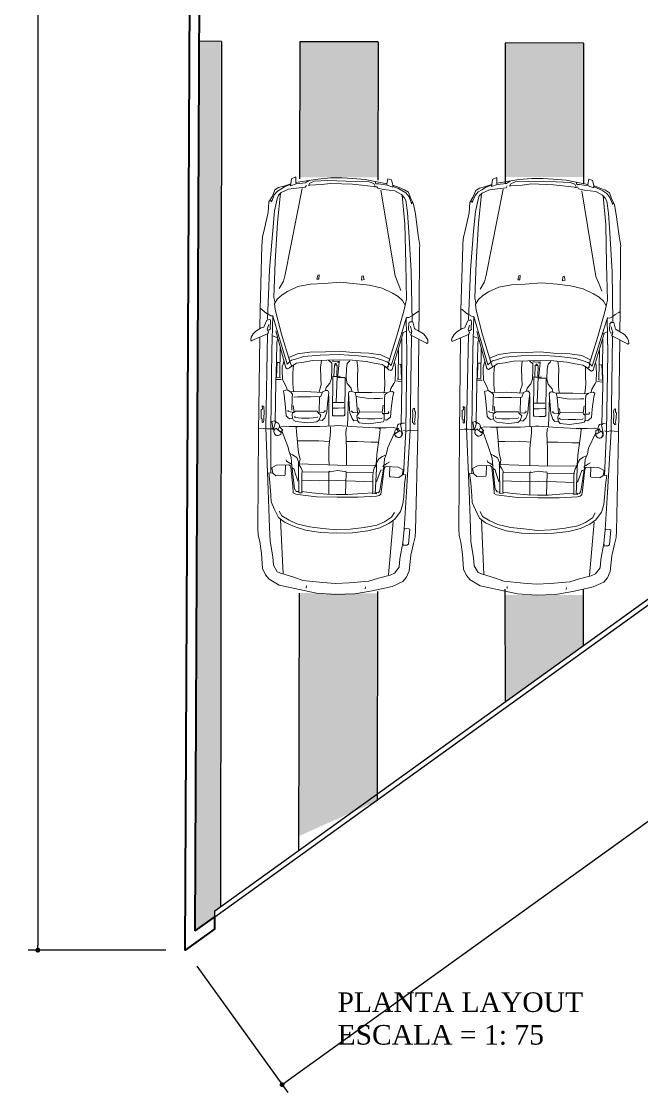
# Model space of a CAD drawing. Header units: millimetres. Extents: x 103208 to 171806, y -164 to 10038.
# Drawn here: x 116703 to 117336, y 4869 to 5963 of the extents above; entities that cross this region are included whole.
import ezdxf

# ---------------------------------------------------------------- set-up
doc = ezdxf.new("R2010")
doc.units = ezdxf.units.MM
doc.layers.add('ACESSORIOS', color=2, linetype='Continuous')
doc.layers.add('Texto', color=2, linetype='Continuous')
for name, color, linetype, lineweight in [('MEDIDAS', 7, 'Continuous', 0), ('Parede Corte', 4, 'Continuous', 40), ('Vaga', 184, 'Continuous', 13)]:
    doc.layers.add(name, color=color, linetype=linetype, lineweight=lineweight)
doc.styles.add('Valéria', font='romantic.ttf', dxfattribs={"height": 10})
doc.dimstyles.new('Cota - 50', dxfattribs={"dimtxt": 10, "dimasz": 5, "dimexe": 10, "dimexo": 20, "dimgap": 5, "dimtad": 1, "dimtxsty": 'Valéria', "dimblk": 'DOT', "dimcen": 0, "dimclrd": 12, "dimclre": 12, "dimclrt": 2, "dimazin": 2, "dimtfac": 1, "dimtix": 1, "dimtmove": 0, "dimatfit": 3, "dimldrblk": 'DOT', "dimfxl": 1, "dimarcsym": 0})

# ---------------------------------------------------------------- blocks, each defined once
blk = doc.blocks.new('Audi A4 Cab dessus')
at = {"color": 0, "linetype": 'Continuous', "flags": 128}
for points in [[(0.841, -0.23), (0.842, 0.771), (0.838, 1.78), (0.834, 1.852), (0.816, 1.92), (0.797, 2.047), (0.784, 2.205), (0.752, 2.269), (0.711, 2.317), (0.607, 2.377), (0.39, 2.422), (0.213, 2.456), (0.012, 2.468), (-0.19, 2.459), (-0.372, 2.425), (-0.585, 2.376), (-0.696, 2.325), (-0.735, 2.278), (-0.761, 2.212), (-0.776, 2.047), (-0.802, 1.924), (-0.82, 1.853), (-0.824, 1.786), (-0.834, 0.774), (-0.835, -0.226)], [(-0.302, 2.385), (-0.301, 2.407)], [(0.32, 2.382), (0.322, 2.404)], [(0.758, -0.267), (0.767, 0.722), (0.732, 1.379), (0.716, 1.77), (0.708, 1.914), (0.678, 2.081), (0.67, 2.167), (0.629, 2.237), (0.581, 2.253), (0.454, 2.293), (0.357, 2.326), (0.148, 2.343), (0.014, 2.352), (-0.13, 2.343), (-0.338, 2.324), (-0.438, 2.291), (-0.561, 2.258), (-0.607, 2.238), (-0.656, 2.174), (-0.662, 2.085), (-0.69, 1.917)], [(-0.588, 1.695), (-0.545, 2.256)], [(0.599, 1.687), (0.567, 2.258)], [(-0.678, 1.199), (-0.713, 1.201), (-0.702, 1.299), (-0.694, 1.433), (-0.685, 1.508), (-0.662, 1.588), (-0.603, 1.669), (-0.542, 1.714), (-0.445, 1.762), (-0.322, 1.795), (-0.159, 1.816), (0.007, 1.823), (0.177, 1.817), (0.337, 1.794), (0.456, 1.759), (0.556, 1.713), (0.62, 1.664), (0.664, 1.58), (0.7, 1.502), (0.704, 1.43), (0.718, 1.295), (0.73, 1.195), (0.685, 1.198), (0.699, 1.143), (0.648, 1.115), (0.518, 1.11), (0.501, 1.12), (0.497, 1.134), (0.474, 1.332), (0.469, 1.404), (0.443, 1.419), (0.421, 1.421), (0.225, 1.442), (0.006, 1.443), (-0.214, 1.443), (-0.407, 1.428), (-0.435, 1.421), (-0.453, 1.409), (-0.463, 1.333), (-0.484, 1.137), (-0.494, 1.12), (-0.508, 1.116), (-0.633, 1.12), (-0.685, 1.15), (-0.677, 1.203), (-0.64, 1.228), (-0.55, 1.222), (-0.542, 1.217), (-0.544, 1.114)], [(-0.704, 1.774), (-0.724, 1.381), (-0.756, 0.729), (-0.756, -0.266), (-0.747, -0.271), (-0.758, -0.288), (-0.759, -0.311), (-0.755, -0.324), (-0.744, -0.365)], [(0.616, 1.597), (0.588, 1.648), (0.51, 1.693), (0.427, 1.73), (0.295, 1.76), (0.152, 1.774), (0.01, 1.787), (-0.134, 1.778), (-0.283, 1.761), (-0.415, 1.733), (-0.494, 1.698), (-0.568, 1.649), (-0.598, 1.597)], [(-0.369, 1.394), (-0.364, 1.403), (-0.409, 1.406), (-0.405, 1.392), (-0.428, 1.394), (-0.438, 1.376), (-0.443, 1.368), (-0.48, 1.124), (-0.486, 1.034), (-0.508, 0.977), (-0.52, 0.916), (-0.589, 0.759)], [(-0.497, 0.995), (-0.465, 1.011), (-0.428, 1.035), (-0.403, 1.078), (-0.403, 1.137), (-0.395, 1.405)], [(0.379, 1.388), (0.272, 1.403), (0.116, 1.413), (0.013, 1.415), (-0.104, 1.414), (-0.261, 1.401), (-0.369, 1.394), (-0.367, 1.22), (-0.37, 1.175), (-0.381, 1.135), (-0.397, 1.106), (-0.404, 1.056), (-0.408, 0.989), (-0.436, 0.762), (-0.439, 0.718), (-0.421, 0.708)], [(0.411, 1.404), (0.375, 1.401), (0.379, 1.388), (0.381, 1.213), (0.378, 1.168), (0.394, 1.136), (0.419, 1.098), (0.007, 1.106), (-0.397, 1.106)], [(-0.081, 1.412), (-0.087, 1.184), (-0.083, 1.17), (-0.069, 1.174), (0.006, 1.165), (0.083, 1.178), (0.092, 1.173), (0.097, 1.181), (0.375, 1.182)], [(0.097, 1.181), (0.094, 1.415)], [(0.506, 0.99), (0.48, 1.005), (0.437, 1.03), (0.417, 1.076), (0.416, 1.134), (0.411, 1.404), (0.415, 1.39), (0.437, 1.388), (0.449, 1.37), (0.458, 1.365), (0.487, 1.116), (0.491, 1.103), (0.508, 1.093), (0.525, 1.083), (0.543, 1.073), (0.546, 1.059)], [(-0.404, 1.276), (-0.409, 1.267), (-0.435, 1.201), (-0.452, 1.153), (-0.465, 1.15)], [(-0.368, 1.278), (-0.184, 1.275), (0.008, 1.268), (0.197, 1.274), (0.38, 1.271)], [(0.421, 1.282), (0.425, 1.268), (0.452, 1.195), (0.463, 1.154), (0.48, 1.144)], [(-0.691, 1.2), (-0.707, 0.735), (-0.709, -0.085), (-0.7, -0.449)], [(-0.087, 1.184), (-0.365, 1.184)], [(0.685, 1.198), (0.655, 1.227), (0.561, 1.224), (0.556, 1.215), (0.554, 1.112)], [(0.707, 1.197), (0.714, 0.73), (0.711, -0.09), (0.706, -0.457)], [(-0.538, 1.065), (-0.533, 1.073), (-0.514, 1.085), (-0.495, 1.098), (-0.482, 1.101), (-0.472, 1.119)], [(-0.085, 0.709), (-0.077, 0.762), (-0.085, 0.928), (-0.087, 1.045), (-0.087, 1.103)], [(0.085, 0.703), (0.084, 0.761), (0.099, 0.926), (0.097, 1.042), (0.096, 1.101)], [(0.434, 0.708), (0.448, 0.711), (0.442, 0.761), (0.42, 0.982), (0.402, 1.05), (0.409, 1.099)], [(0.487, 1.116), (0.495, 1.031), (0.518, 0.971), (0.533, 0.916), (0.598, 0.751)], [(-0.08, 0.856), (-0.197, 0.855), (-0.345, 0.86), (-0.425, 0.86)], [(0.094, 0.859), (0.206, 0.852), (0.359, 0.856), (0.433, 0.855)], [(-0.684, 0.733), (-0.715, 0.74), (-0.743, 0.732), (-0.787, 0.735), (-0.832, 0.738)], [(-0.594, 0.75), (-0.595, 0.728), (-0.609, 0.724), (-0.625, 0.676), (-0.63, 0.667), (-0.671, 0.656), (-0.693, 0.658)], [(-0.666, 0.665), (-0.652, 0.668), (-0.67, 0.755)], [(-0.592, 0.772), (-0.648, 0.735)], [(-0.64, 0.73), (-0.627, 0.712), (-0.617, 0.729)], [(-0.609, 0.724), (-0.617, 0.729), (-0.63, 0.748)], [(0.609, 0.71), (0.582, 0.703), (0.515, 0.707), (0.398, 0.705), (0.201, 0.704), (0.044, 0.692), (0.008, 0.69), (-0.037, 0.692), (-0.193, 0.702), (-0.385, 0.71), (-0.502, 0.708), (-0.574, 0.704), (-0.605, 0.71)], [(-0.594, 0.75), (-0.597, 0.764)], [(-0.095, 0.692), (-0.101, 0.383)], [(0.102, 0.693), (0.105, 0.379)], [(0.627, 0.7), (0.614, 0.719), (0.606, 0.724), (0.585, 0.747), (0.598, 0.751), (0.615, 0.762)], [(0.595, 0.757), (0.6, 0.766)], [(0.6, 0.773), (0.655, 0.729)], [(0.603, 0.771), (0.659, 0.727)], [(0.673, 0.661), (0.665, 0.666), (0.688, 0.745), (0.704, 0.655), (0.677, 0.647), (0.643, 0.668), (0.634, 0.673), (0.614, 0.719), (0.628, 0.722), (0.64, 0.742)], [(0.691, 0.732), (0.727, 0.734), (0.75, 0.732), (0.794, 0.73), (0.842, 0.735)], [(-0.655, -0.232), (-0.656, -0.174), (-0.657, 0.023), (-0.66, 0.257), (-0.657, 0.66)], [(-0.198, 0.555), (-0.182, 0.383), (-0.171, 0.342), (-0.346, 0.34), (-0.507, 0.341), (-0.54, 0.325), (-0.548, 0.33), (-0.562, 0.327), (-0.579, 0.337), (-0.568, 0.376), (-0.551, 0.505), (-0.545, 0.594), (-0.521, 0.615), (-0.503, 0.628), (-0.48, 0.626)], [(-0.197, 0.635), (-0.218, 0.659), (-0.316, 0.67), (-0.443, 0.651), (-0.47, 0.644), (-0.48, 0.626), (-0.478, 0.59), (-0.48, 0.568), (-0.462, 0.558)], [(-0.459, 0.544), (-0.217, 0.542), (-0.207, 0.56), (-0.192, 0.586), (-0.197, 0.635), (-0.161, 0.638), (-0.141, 0.614), (-0.117, 0.554), (-0.109, 0.468), (-0.099, 0.347), (-0.109, 0.33), (-0.137, 0.322), (-0.129, 0.295), (-0.087, 0.247), (-0.073, 0.193), (-0.075, 0.09), (-0.083, 0.037), (-0.112, 0.007)], [(-0.204, 0.604), (-0.221, 0.614), (-0.302, 0.615), (-0.382, 0.616), (-0.454, 0.611), (-0.459, 0.603)], [(0.016, 0.187), (0.003, 0.184), (-0.056, 0.183), (-0.064, 0.188), (-0.066, 0.582), (-0.053, 0.586), (0.006, 0.587), (0.064, 0.587), (0.05, 0.584)], [(-0.059, 0.581), (-0.064, 0.572)], [(0.056, 0.176), (0.065, 0.171), (0.064, 0.587)], [(0.473, 0.396), (0.437, 0.394), (0.379, 0.393), (0.298, 0.393), (0.19, 0.387), (0.174, 0.339), (0.141, 0.323), (0.119, 0.324), (0.107, 0.343), (0.119, 0.463), (0.124, 0.552), (0.146, 0.609), (0.175, 0.639), (0.206, 0.632)], [(0.479, 0.485), (0.473, 0.535), (0.474, 0.557), (0.456, 0.545), (0.222, 0.542), (0.219, 0.555), (0.189, 0.584), (0.206, 0.632), (0.229, 0.653), (0.329, 0.665), (0.449, 0.653), (0.475, 0.638), (0.487, 0.619)], [(0.222, 0.6), (0.227, 0.609), (0.312, 0.617), (0.393, 0.616), (0.46, 0.612), (0.463, 0.598)], [(0.544, 0.32), (0.558, 0.323), (0.585, 0.331), (0.575, 0.372), (0.561, 0.507), (0.553, 0.593), (0.532, 0.616), (0.514, 0.626), (0.487, 0.619), (0.489, 0.583), (0.488, 0.561), (0.474, 0.557), (0.528, 0.549), (0.536, 0.544), (0.531, 0.536)], [(0.651, -0.225), (0.661, -0.176), (0.66, 0.021), (0.665, 0.249), (0.668, 0.652)], [(0.804, 0.666), (0.79, 0.663)], [(-0.522, 0.535), (-0.526, 0.548), (-0.521, 0.557), (-0.462, 0.558), (-0.459, 0.544), (-0.46, 0.522), (-0.468, 0.469)], [(-0.507, 0.341), (-0.484, 0.362), (-0.481, 0.407), (-0.481, 0.546)], [(-0.217, 0.542), (-0.206, 0.501)], [(-0.207, 0.56), (-0.198, 0.555), (-0.153, 0.552), (-0.136, 0.542)], [(-0.136, 0.542), (-0.141, 0.533)], [(-0.053, 0.505), (-0.067, 0.502), (0.005, 0.506), (0.063, 0.507)], [(-0.064, 0.498), (-0.05, 0.502)], [(0.205, 0.552), (0.16, 0.555), (0.142, 0.542), (0.145, 0.529)], [(0.219, 0.555), (0.205, 0.552), (0.204, 0.39)], [(0.584, 0.011), (0.589, 0.039), (0.601, 0.079), (0.599, 0.115), (0.596, 0.209), (0.58, 0.241), (0.552, 0.292), (0.544, 0.32), (0.51, 0.34), (0.489, 0.364), (0.492, 0.408), (0.495, 0.533)], [(-0.476, 0.057), (-0.479, 0.151), (-0.482, 0.245), (-0.478, 0.312), (-0.471, 0.343)], [(-0.182, 0.383), (-0.289, 0.399), (-0.369, 0.4), (-0.427, 0.399), (-0.463, 0.397)], [(-0.184, 0.003), (-0.197, 0.08), (-0.195, 0.183), (-0.194, 0.263), (-0.2, 0.313), (-0.207, 0.34)], [(-0.171, 0.342), (-0.123, 0.326)], [(-0.053, 0.447), (0.064, 0.449)], [(0.028, 0.446), (0.02, 0.174)], [(0.175, 0.343), (0.357, 0.336), (0.51, 0.34)], [(0.189, 0.006), (0.198, 0.082), (0.191, 0.19), (0.187, 0.262), (0.203, 0.31), (0.21, 0.341)], [(-0.54, 0.325), (-0.546, 0.294), (-0.576, 0.242), (-0.591, 0.216), (-0.593, 0.114), (-0.591, 0.078), (-0.589, 0.042), (-0.582, 0.014)], [(0.113, 0.005), (0.078, 0.035), (0.078, 0.094), (0.08, 0.197), (0.096, 0.245), (0.135, 0.292), (0.141, 0.323)], [(0.483, 0.06), (0.489, 0.144), (0.486, 0.238), (0.481, 0.31), (0.474, 0.338)], [(-0.621, -0.113), (-0.62, 0.187), (-0.615, 0.196), (-0.66, 0.198), (-0.656, 0.185), (-0.649, 0.035), (-0.645, 0.039), (-0.621, 0.035)], [(-0.605, 0.213), (-0.658, 0.221)], [(0.01, 0.017), (0.015, 0.026), (0.001, 0.022), (0.015, 0.165), (0.011, 0.179), (-0.002, 0.175), (-0.016, 0.171)], [(0.609, 0.213), (0.665, 0.213)], [(0.624, -0.12), (0.625, 0.18), (0.622, 0.194), (0.663, 0.191), (0.658, 0.182), (0.656, 0.03), (0.65, 0.035), (0.625, 0.033)], [(-0.518, 0.024), (-0.548, 0.052), (-0.65, -0.282), (-0.7, -0.449), (-0.705, -0.457), (-0.728, -0.456), (-0.76, -0.472), (-0.784, -0.493), (-0.821, -0.517), (-0.835, -0.526)], [(-0.643, -1.743), (-0.673, -1.436), (-0.687, -1.023), (-0.699, -0.646), (-0.693, -0.615), (-0.687, -0.584), (-0.674, -0.522), (-0.604, -0.262), (-0.518, 0.024), (-0.53, -0.015), (-0.438, -0.058), (-0.309, -0.075), (-0.14, -0.081), (0.003, -0.094), (0.147, -0.085), (0.313, -0.078), (0.44, -0.059), (0.532, -0.02), (0.521, 0.021)], [(-0.687, -0.584), (-0.658, -0.635), (-0.612, -0.674), (-0.551, -0.709), (-0.442, -0.761), (-0.31, -0.792), (-0.167, -0.805), (-0.002, -0.82), (0.169, -0.804), (0.313, -0.795), (0.445, -0.767), (0.555, -0.716), (0.611, -0.679), (0.659, -0.637), (0.689, -0.586), (0.68, -0.522), (0.611, -0.263), (0.521, 0.021), (0.55, 0.051), (0.654, -0.288), (0.706, -0.457), (0.728, -0.458), (0.763, -0.478), (0.789, -0.493), (0.827, -0.527), (0.841, -0.535)], [(-0.668, -0.294), (-0.559, 0.093), (-0.54, 0.106), (-0.523, 0.096), (-0.485, 0.062), (-0.45, 0.042), (-0.366, 0.028), (-0.281, 0.013), (-0.139, 0), (0, 0), (0.13, 0.005), (0.283, 0.009), (0.374, 0.026), (0.451, 0.039), (0.488, 0.063), (0.525, 0.088), (0.544, 0.1), (0.561, 0.09), (0.671, -0.298)], [(0.507, 0.076), (0.504, 0.07), (0.502, 0.067), (0.521, 0.021), (0.502, 0.009), (0.461, -0.002), (0.374, -0.033), (0.203, -0.049), (0.001, -0.058), (-0.2, -0.046), (-0.374, -0.026), (-0.453, -0.003), (-0.501, 0.014), (-0.518, 0.024), (-0.515, 0.068), (-0.507, 0.063), (-0.5, 0.075)], [(-0.004, 0.014), (0.01, 0.017), (0.077, 0.013), (0.063, 0.009)], [(-0.93, -0.195), (-0.928, -0.224), (-0.916, -0.243), (-0.904, -0.261), (-0.883, -0.285), (-0.822, -0.32), (-0.796, -0.335), (-0.788, -0.34), (-0.77, -0.409), (-0.747, -0.41), (-0.729, -0.398), (-0.724, -0.331), (-0.728, -0.317), (-0.74, -0.298), (-0.754, -0.302)], [(-0.756, -0.266), (-0.916, -0.186)], [(0.708, -0.247), (0.651, -0.225)], [(0.936, -0.205), (0.931, -0.229), (0.921, -0.246), (0.911, -0.264), (0.882, -0.293), (0.826, -0.33), (0.799, -0.337), (0.794, -0.346), (0.767, -0.411), (0.754, -0.415), (0.74, -0.419), (0.731, -0.414), (0.728, -0.4), (0.732, -0.333), (0.728, -0.319), (0.747, -0.307), (0.758, -0.304)], [(0.748, -0.365), (0.759, -0.326), (0.764, -0.317), (0.748, -0.285), (0.753, -0.276), (0.758, -0.267), (0.922, -0.193)], [(-0.835, -0.313), (-0.835, -0.521), (-0.832, -1.193), (-0.834, -1.216), (-0.824, -1.279), (-0.814, -1.32), (-0.783, -1.546), (-0.763, -1.65), (-0.731, -1.715), (-0.708, -1.775), (-0.665, -1.8), (-0.608, -1.821), (-0.542, -1.848), (-0.528, -1.903), (-0.488, -1.914), (-0.48, -1.861), (-0.484, -1.847), (-0.48, -1.861), (-0.25, -1.902), (-0.116, -1.911), (-0.004, -1.918), (0.112, -1.916), (0.248, -1.902), (0.479, -1.863), (0.479, -1.921), (0.525, -1.902), (0.533, -1.848), (0.607, -1.822), (0.661, -1.807), (0.699, -1.783), (0.725, -1.717), (0.76, -1.657), (0.768, -1.545), (0.813, -1.328), (0.824, -1.289), (0.828, -1.222), (0.83, -1.199), (0.841, -0.523), (0.841, -0.32)], [(-0.701, -0.31), (-0.655, -0.29)], [(-0.761, -0.414), (-0.745, -0.943), (-0.717, -1.353), (-0.699, -1.56), (-0.68, -1.687), (-0.664, -1.719), (-0.634, -1.748), (-0.565, -1.788), (-0.445, -1.8), (-0.383, -1.813), (-0.371, -1.832)], [(0.762, -0.42), (0.747, -0.943), (0.717, -1.354), (0.699, -1.563), (0.673, -1.687), (0.662, -1.727), (0.633, -1.756), (0.555, -1.791), (0.442, -1.807), (0.379, -1.816), (0.368, -1.834)], [(0.638, -1.747), (0.667, -1.44), (0.688, -1.025), (0.698, -0.649), (0.691, -0.622), (0.684, -0.594)], [(-0.638, -0.74), (-0.611, -0.813), (-0.576, -0.891), (-0.418, -1.793)], [(0.643, -0.744), (0.598, -0.822), (0.58, -0.892), (0.411, -1.8)], [(-0.75, -1.669), (-0.74, -1.652), (-0.737, -1.665), (-0.714, -1.725), (-0.68, -1.767), (-0.637, -1.793), (-0.603, -1.813), (-0.546, -1.834), (-0.542, -1.848), (-0.541, -1.826), (-0.484, -1.847), (-0.393, -1.859), (-0.364, -1.858), (-0.357, -1.883)], [(0.742, -1.669), (0.738, -1.655), (0.728, -1.672), (0.707, -1.729), (0.673, -1.768), (0.635, -1.792), (0.598, -1.817), (0.538, -1.84), (0.533, -1.848), (0.535, -1.826), (0.475, -1.849)], [(-0.145, -1.882), (-0.293, -1.877), (-0.341, -1.861), (-0.361, -1.828), (-0.347, -1.825), (-0.335, -1.83), (-0.215, -1.842), (-0.117, -1.852), (0.112, -1.858), (0.211, -1.846), (0.332, -1.836), (0.346, -1.832), (0.331, -1.858), (0.285, -1.878), (0.141, -1.886), (-0.145, -1.882)], [(0.475, -1.849), (0.376, -1.861), (0.357, -1.873), (0.338, -1.885)]]:
    blk.add_lwpolyline(points, dxfattribs=at)
for points in [[(-0.698, 1.944), (-0.711, 1.94), (-0.734, 1.942), (-0.752, 1.929), (-0.762, 1.773), (-0.753, 1.768), (-0.709, 1.765), (-0.704, 1.774), (-0.69, 1.917)], [(-0.594, 0.75), (-0.589, 0.759)], [(-0.779, 0.65), (-0.788, 0.655), (-0.791, 0.668), (-0.805, 0.665), (-0.798, 0.637), (-0.803, 0.629), (-0.808, 0.539), (-0.8, 0.534), (-0.798, 0.498), (-0.784, 0.502), (-0.777, 0.533), (-0.781, 0.547)], [(0.79, 0.663), (0.804, 0.666), (0.806, 0.63), (0.815, 0.625), (0.818, 0.531), (0.804, 0.527), (0.806, 0.491), (0.789, 0.501), (0.79, 0.524), (0.787, 0.537), (0.789, 0.64)], [(0.05, 0.503), (0.063, 0.507)], [(0.056, 0.176), (0.02, 0.174), (0.024, 0.16), (0.022, 0.057), (0.052, 0.05)], [(0.034, 0.038), (0.042, 0.033), (0.044, 0.052), (0.03, 0.052)], [(-0.739, -0.415), (-0.747, -0.41)], [(-0.24, -0.89), (-0.251, -0.849), (-0.223, -0.842), (-0.226, -0.886)], [(0.235, -0.889), (0.247, -0.849), (0.224, -0.848), (0.222, -0.892)], [(0.479, -1.863), (0.475, -1.849)]]:
    blk.add_lwpolyline(points, close=True, dxfattribs=at)
for points in [[(-0.607, 0.8, 0.753554), (-0.67, 0.755)], [(-0.659, 0.792, 0.429634), (-0.648, 0.735)], [(-0.592, 0.772, 0.624869), (-0.659, 0.798)], [(0.667, 0.791, 0.624869), (0.6, 0.766)], [(0.677, 0.747, 0.753554), (0.615, 0.794)], [(0.661, 0.728, 0.429634), (0.672, 0.785)], [(-0.916, -0.186, 0.579223), (-0.93, -0.195)], [(0.936, -0.205, 0.612971), (0.922, -0.193)]]:
    blk.add_lwpolyline(points, format="xyb", dxfattribs=at)
blk = doc.blocks.new('_Dot')
at = {"color": 0, "linetype": 'ByBlock', "lineweight": -2}
blk.add_line((-0.5, 0), (-1, 0), dxfattribs=at)
at = {"color": 0, "linetype": 'ByBlock', "const_width": 0.5}
blk.add_lwpolyline([(-0.25, 0, 1), (0.25, 0, 1)], format="xyb", close=True, dxfattribs=at)
blk = doc.blocks.new('*D888')
at = {"layer": 'Defpoints', "color": 0, "transparency": 16777216}
for p in [(119310.4, 6770.1, 9825), (119409.2, 6632.8), (116870.4, 5014.4, 9825)]:
    blk.add_point(p, dxfattribs=at)
at = {"layer": 'MEDIDAS', "color": 12, "lineweight": -2, "transparency": 16777216}
for p, q in [((119322.1, 6753.8), (119415, 6624.7)), ((116973.2, 4880), (119405.1, 6629.9)), ((116882.1, 4998.1), (116975, 4869))]:
    blk.add_line(p, q, dxfattribs=at)
at = {"layer": 'MEDIDAS', "color": 12, "lineweight": -2, "transparency": 16777216, "xscale": 5, "yscale": 5, "zscale": 5}
for p, rotation in [((119409.2, 6632.8), 35.73698977606095), ((116969.2, 4877.1), 215.736989776061)]:
    blk.add_blockref('_Dot', p, dxfattribs=dict(at, rotation=rotation))
at = {"layer": 'MEDIDAS', "color": 2, "transparency": 16777216, "insert": (118183.2, 5763.2), "char_height": 10, "attachment_point": 5, "rotation": 35.737, "style": 'Valéria'}
blk.add_mtext('3006', dxfattribs=at)
blk = doc.blocks.new('*D889')
at = {"color": 12, "lineweight": -2, "transparency": 16777216}
for p, q in [((116863.5, 7776.3), (116709.7, 7776.3)), ((116719.7, 7771.3), (116719.7, 5019.4)), ((116850.4, 5014.4), (116709.7, 5014.4))]:
    blk.add_line(p, q, dxfattribs=at)
at = {"layer": 'Defpoints', "color": 0, "transparency": 16777216}
for p in [(116883.5, 7776.3, 9825), (116719.7, 5014.4), (116870.4, 5014.4, 9825)]:
    blk.add_point(p, dxfattribs=at)
at = {"color": 12, "lineweight": -2, "transparency": 16777216, "xscale": 5, "yscale": 5, "zscale": 5}
for p, rotation in [((116719.7, 7776.3), 90), ((116719.7, 5014.4), 270)]:
    blk.add_blockref('_Dot', p, dxfattribs=dict(at, rotation=rotation))
at = {"color": 2, "transparency": 16777216, "insert": (116709.5, 6395.4), "char_height": 10, "width": 46.893, "attachment_point": 5, "rotation": 90, "style": 'Valéria'}
blk.add_mtext('2762', dxfattribs=at)

msp = doc.modelspace()

# ---------------------------------------------------------------- hatches: boundary and pattern name
h = msp.add_hatch()
h.set_pattern_fill('GRASS2', color=74, scale=15, pattern_type=2)
h.set_pattern_definition([(360, (3778.935, 51.527), (15, 15), [2.25, -0.45, 0.6, -0.45, 2.25, -9]), (360, (3778.185, 51.977), (15, 15), [1.5, -1.125, 2.25, -1.125, 1.5, -7.5]), (360, (3783.435, 57.977), (15, 15), [1.875, -0.75, 1.875, -10.5]), (360, (3775.935, 60.977), (15, 15), [0.75, -1.5, 0.75, -12]), (90, (3777.435, 60.977), (-15, 15), [1.35, -13.65]), (90, (3781.935, 51.977), (-15, 15), [1.5, -13.5]), (90, (3785.685, 57.977), (-15, 15), [1.5, -13.5]), (45, (3783.885, 51.827), (1e-14, 15), [1.5, -19.7132034]), (135, (3779.985, 51.827), (-15, 1e-14), [1.5, -19.7132034]), (63.434949, (3783.435, 51.9024), (8e-10, 15), [1.5, -32.0410197]), (75.9637565, (3782.685, 51.9774), (5e-10, 15), [1.5, -60.3465844]), (75.9637565, (3786.435, 57.9774), (5e-10, 15), [1.2, -60.6465844]), (75.9637565, (3777.735, 60.9774), (5e-10, 15), [1.05, -60.7965844]), (104.0362435, (3781.185, 51.9774), (-5e-10, 15), [1.5, -60.3465844]), (104.0362435, (3784.935, 57.9774), (-5e-10, 15), [1.2, -60.6465844]), (104.0362435, (3777.135, 60.9774), (-5e-10, 15), [1.05, -60.7965844]), (116.565051, (3780.435, 51.9024), (-6e-09, 15), [1.5, -32.041002])])
h.paths.add_polyline_path([(116987.10255, 5941.70488), (117067.10256, 5941.67639), (117067.10256, 5803.47975), (116987.10255, 5803.50825)])
h.paths.add_polyline_path([(117197.10233, 5940.66571), (117277.03766, 5940.63728), (117277.03766, 5803.8544), (117197.10233, 5803.88283)])
h.paths.add_polyline_path([(117377.16638, 5939.92231), (117496.729, 5939.92231), (117496.729, 5477.38131), (117376.64723, 5390.9762)])
h.paths.add_polyline_path([(116900.57456, 5054.57688), (116906.32697, 5058.71604), (116906.32697, 5942.26915), (116884.80552, 5942.26915), (116880.47604, 5033.95508), (116900.54509, 5048.39582)])
h.paths.add_polyline_path([(116986.21177, 5130.77439), (117066.53528, 5166.71287), (117066.53528, 5378.79111), (116986.44639, 5378.85056)])
h.paths.add_polyline_path([(117197.11562, 5267.95368), (117276.57909, 5325.1318), (117276.57909, 5377.06), (117196.88812, 5376.9369)])

# ---------------------------------------------------------------- linework, layer by layer
for p, q in [((116907.16829, 5942.16256, 9825), (116884.80552, 5942.26915, 9825)), ((116907.16829, 5942.16256, 9825), (116906.3328, 5058.72023, 9825)), ((116987.16789, 5941.70482, 9825), (116987.03558, 5801.80173, 9825)), ((117067.16786, 5941.62916, 9825), (116987.16789, 5941.70482, 9825)), ((117067.16768, 5941.43813, 9825), (117067.03442, 5800.5294, 9825)), ((117197.16683, 5940.47462, 9825), (117197.03128, 5797.14648, 9825)), ((117277.16679, 5940.39896, 9825), (117197.16701, 5940.66565, 9825)), ((117277.16679, 5940.39896, 9825), (117277.03124, 5797.07082, 9825)), ((117066.63719, 5380.51196, 9825), (117066.435, 5166.71716, 9825)), ((117196.63959, 5382.98123, 9825), (117197.11562, 5267.95368, 9825)), ((117276.63955, 5382.90558, 9825), (117276.58492, 5325.13599, 9825)), ((116986.63556, 5378.81958, 9825), (116985.9861, 5116.03495, 9825))]:
    msp.add_line(p, q)
at = {"layer": 'ACESSORIOS'}
for p, q in [((116900.54509, 5048.39582, 9825), (117347.51592, 5370.0147, 9825)), ((116900.57456, 5054.57688, 9825), (117347.51592, 5376.17456, 9825)), ((116900.54509, 5048.39582, 9825), (116900.57456, 5054.57688, 9825))]:
    msp.add_line(p, q, dxfattribs=at)
at = {"layer": 'Parede Corte'}
for p in [(116880.47604, 5033.95508, 9825), (116900.48617, 5036.0337, 9825)]:
    msp.add_line(p, (116900.54509, 5048.39582, 9825), dxfattribs=at)
at = {"layer": 'Parede Corte', "elevation": 9825}
for points in [[(116900.48617, 5036.0337), (116870.38258, 5014.37259), (116875.02148, 5987.60229)], [(116880.47604, 5033.95508), (116885.02137, 5987.55462)]]:
    msp.add_lwpolyline(points, dxfattribs=at)

# ---------------------------------------------------------------- block references
at = {"layer": 'Vaga', "xscale": 96.996, "yscale": 96.996, "zscale": 96.996, "rotation": 179.3422651819477}
for p in [(117027.6712, 5616.90825), (117232.90698, 5616.26777)]:
    msp.add_blockref('Audi A4 Cab dessus', p, dxfattribs=at)

# ---------------------------------------------------------------- texts
at = {"layer": 'Texto', "insert": (117025.80846, 4971.30407), "char_height": 10, "width": 244.8224852, "attachment_point": 1, "style": 'Valéria'}
msp.add_mtext('{\\H2x;\\C5;PLANTA LAYOUT\\P\\C2;ESCALA = 1: 75\\H0.5x; }', dxfattribs=at)

# ---------------------------------------------------------------- dimensions: what is measured, and where the dimension line sits
dim = msp.add_linear_dim(base=(116719.67421, 5014.37259), p1=(116883.5475, 7776.3385, 9825), p2=(116870.38258, 5014.37259, 9825), angle=90, text='2762', dimstyle='Cota - 50')
dim.commit()
dim.dimension.update_dxf_attribs({"geometry": '*D889', "text_midpoint": (116709.52628, 6395.35554)})
at = {"layer": 'MEDIDAS'}
dim = msp.add_aligned_dim(p1=(116870.38258, 5014.37259, 9825), p2=(119310.3727, 6770.07308, 9825), distance=-169.12081, dimstyle='Cota - 50', dxfattribs=at)
dim.commit()
dim.dimension.update_dxf_attribs({"geometry": '*D888', "text_midpoint": (118183.2282, 5763.18349)})

doc.saveas('drawing.dxf')
